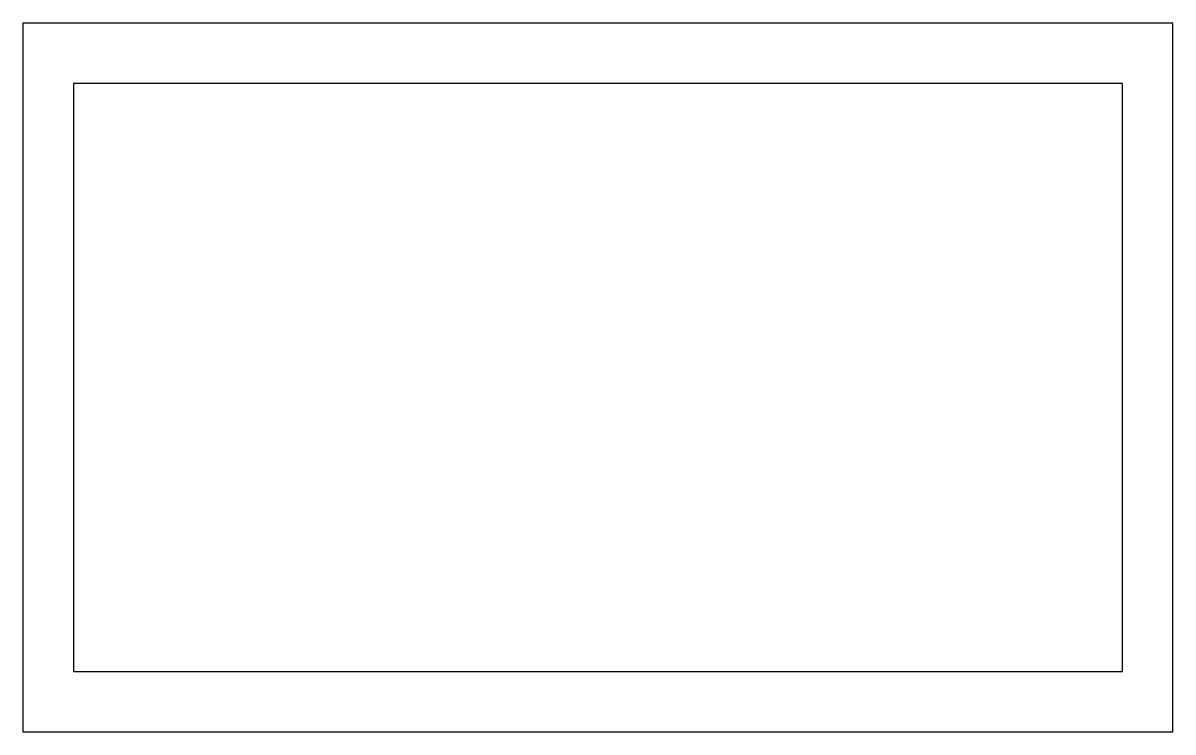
# Model space of a CAD drawing. Header units: millimetres. Extents: x -215 to 128, y 35 to 246.
import ezdxf

# ---------------------------------------------------------------- set-up
doc = ezdxf.new("R2010")
doc.units = ezdxf.units.MM

msp = doc.modelspace()

# ---------------------------------------------------------------- linework, layer by layer
at = {"color": 7, "linetype": 'Continuous', "lineweight": 25}
for p, q in [((128.02, 246.12), (-214.58, 246.12)), ((-214.58, 246.12), (-214.58, 35.09)), ((128.02, 35.09), (128.02, 246.12)), ((113.02, 228.12), (-199.58, 228.12)), ((-199.58, 228.12), (-199.58, 53.09)), ((113.02, 53.09), (113.02, 228.12)), ((-199.58, 53.09), (113.02, 53.09)), ((-214.58, 35.09), (128.02, 35.09))]:
    msp.add_line(p, q, dxfattribs=at)

doc.saveas('drawing.dxf')
